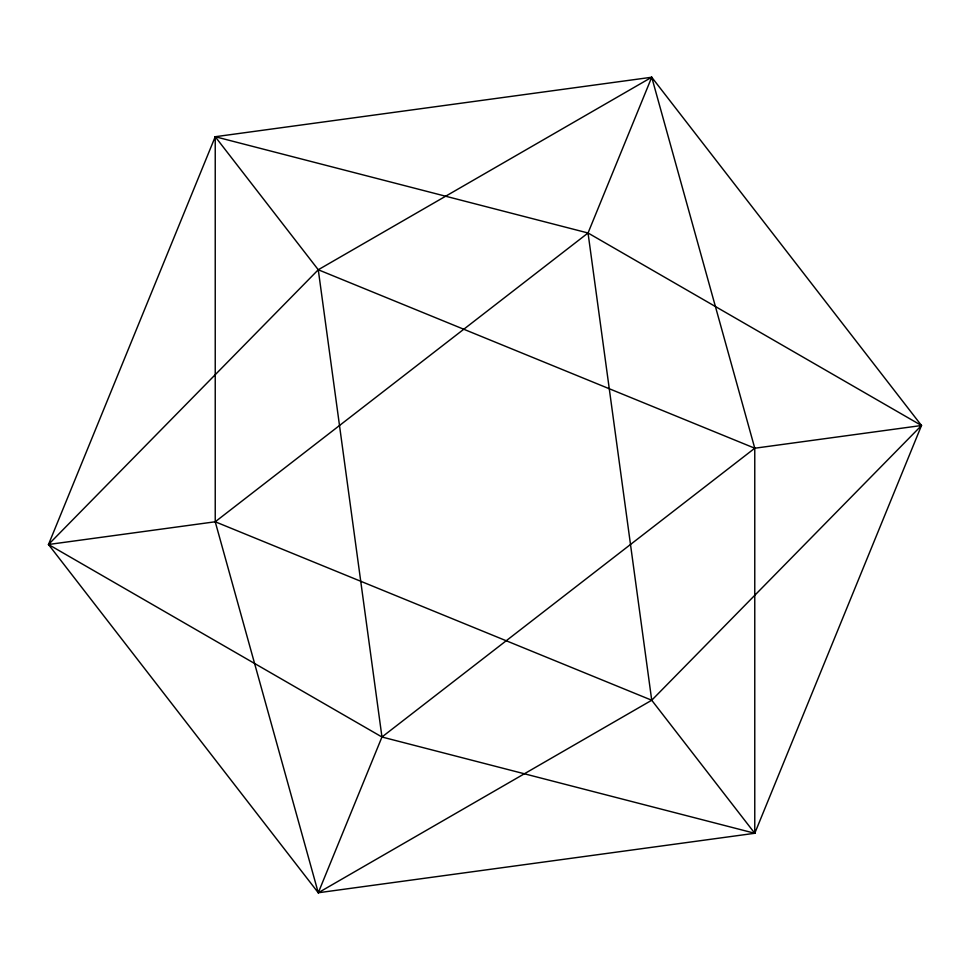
<?xml version="1.0" encoding="UTF-8"?>
<svg xmlns="http://www.w3.org/2000/svg" width="970" height="970" viewBox="0 0 970 970"><rect width="100%" height="100%" fill="white"/><g stroke="black" fill="none" stroke-linecap="round" stroke-linejoin="round"><path stroke-width="1.45" d="M48.5 544.497L215.231 136.721L651.731 77.236L921.5 425.503L754.769 833.278L318.269 892.764L48.5 544.497L318.269 269.757L651.731 77.236L754.769 448.225L754.769 833.278L381.962 737.006L48.5 544.497L215.231 521.775L651.731 700.243L754.769 833.278M318.269 892.764L381.962 737.006L318.269 269.757L215.231 136.721L215.231 521.775L318.269 892.764L651.731 700.243L921.5 425.503L588.038 232.994L215.231 136.721M651.731 700.243L588.038 232.994L651.731 77.236M215.231 521.775L588.038 232.994M381.962 737.006L754.769 448.225L921.5 425.503M318.269 269.757L754.769 448.225"/></g></svg>
